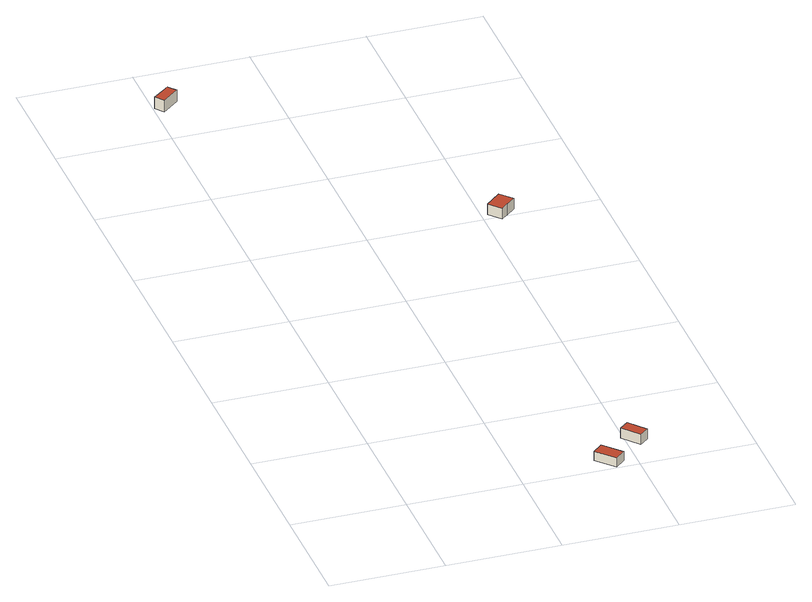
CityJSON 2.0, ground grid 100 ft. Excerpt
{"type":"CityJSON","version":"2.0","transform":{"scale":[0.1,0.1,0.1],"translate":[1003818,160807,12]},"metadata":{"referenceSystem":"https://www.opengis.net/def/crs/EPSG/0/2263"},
"CityObjects":{
"building1":{"type":"Building","attributes":{"name":"Bldg_2511019339","BIN":"3413383"},"geometry":[{"type":"MultiSurface","lod":"2","boundaries":[[[0,1,2,3]],[[4,5,6,7]],[[0,3,7,6]],[[1,0,6,5]],[[2,1,5,4]],[[3,2,4,7]]],"semantics":{"surfaces":[{"type":"RoofSurface","BIN":"3413383"},{"type":"GroundSurface"},{"type":"WallSurface"}],"values":[0,1,2,2,2,2]}}]},
"building2":{"type":"Building","attributes":{"name":"Bldg_2511011352","BIN":"3000000"},"geometry":[{"type":"MultiSurface","lod":"2","boundaries":[[[8,9,10,11]],[[12,13,14,15]],[[8,11,15,14]],[[9,8,14,13]],[[10,9,13,12]],[[11,10,12,15]]],"semantics":{"surfaces":[{"type":"RoofSurface","BIN":"3000000"},{"type":"GroundSurface"},{"type":"WallSurface"}],"values":[0,1,2,2,2,2]}}]},
"building3":{"type":"Building","attributes":{"name":"Bldg_2511004809","BIN":"3000000"},"geometry":[{"type":"MultiSurface","lod":"2","boundaries":[[[16,17,18,19]],[[20,21,22,23]],[[16,19,23,22]],[[17,16,22,21]],[[18,17,21,20]],[[19,18,20,23]]],"semantics":{"surfaces":[{"type":"RoofSurface","BIN":"3000000"},{"type":"GroundSurface"},{"type":"WallSurface"}],"values":[0,1,2,2,2,2]}}]},
"building4":{"type":"Building","attributes":{"name":"Bldg_2511008473","BIN":"3413296"},"geometry":[{"type":"MultiSurface","lod":"2","boundaries":[[[24,25,26,27,28,29]],[[30,31,32,33,34,35]],[[24,29,35,34]],[[25,24,34,33]],[[26,25,33,32]],[[27,26,32,31]],[[28,27,31,30]],[[29,28,30,35]]],"semantics":{"surfaces":[{"type":"RoofSurface","BIN":"3413296"},{"type":"GroundSurface"},{"type":"WallSurface"}],"values":[0,1,2,2,2,2,2,2]}}]}
},
"vertices":[
[1889,86,94],[1747,244,94],[1661,167,94],[1803,9,94],[1661,167,8],[1747,244,8],[1889,86,8],[1803,9,8],
[153,6586,127],[5,6466,127],[64,6393,127],[212,6513,127],[64,6393,18],[5,6466,18],[153,6586,18],[212,6513,18],
[2178,342,104],[2053,491,104],[1974,425,104],[2099,276,104],[1974,425,8],[2053,491,8],[2178,342,8],[2099,276,8],
[2188,4186,108],[2054,4066,108],[2147,3962,108],[2204,4012,108],[2206,4010,108],[2283,4079,108],[2206,4010,5],[2204,4012,5],[2147,3962,5],[2054,4066,5],[2188,4186,5],[2283,4079,5]
]}
